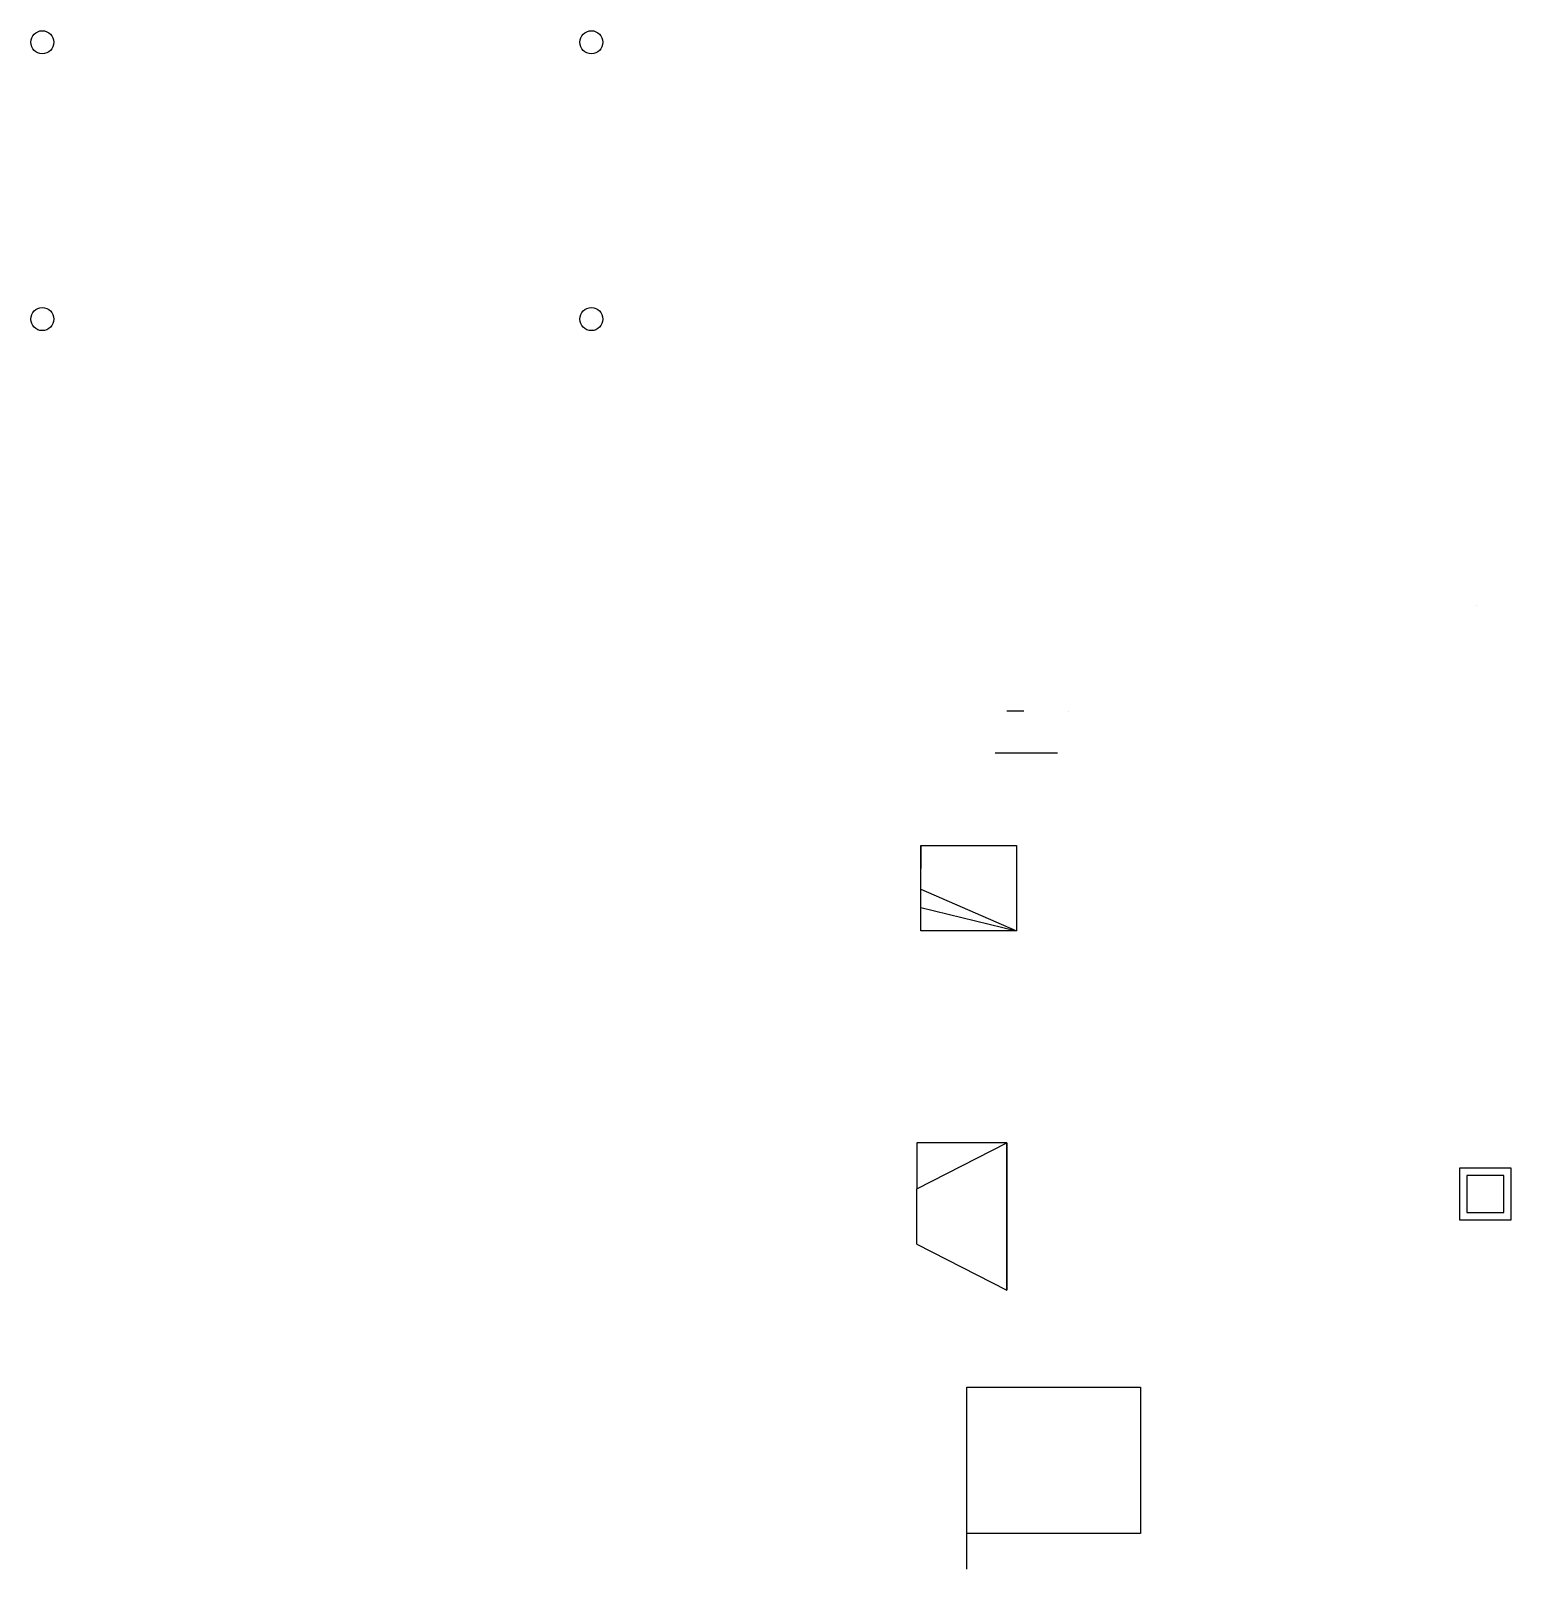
# Model space of a CAD drawing. Header units: inches. Extents: x 51 to 372, y -1 to 333.
import ezdxf

# ---------------------------------------------------------------- set-up
doc = ezdxf.new("R2010")
doc.units = ezdxf.units.IN
doc.header["$MEASUREMENT"] = 0

msp = doc.modelspace()

# ---------------------------------------------------------------- linework, layer by layer
at = {"extrusion": (-1, 0, 0)}
for p in [(364.53, 208.22, 22), (364.53, 208.22, 2.5), (364.53, 208.22, 2.5), (364.53, 208.22, 2.5)]:
    msp.add_line(p, (364.53, 208.22, 2.5), dxfattribs=at)
for p, q in [((364.53, 208.22, 2.5), (364.53, 208.22, 2.5)), ((266.53, 185.22, 2.5), (262.78, 185.22, 2.5)), ((244.18, 137.67), (244.18, 156.17)), ((244.18, 156.17), (264.88, 156.17)), ((244.18, 156.17), (244.18, 151.17)), ((264.88, 156.17), (264.88, 137.67)), ((244.18, 142.67), (244.18, 146.67)), ((244.18, 146.67), (264.88, 137.67)), ((244.18, 137.67), (244.18, 142.67)), ((244.18, 142.67), (264.88, 137.67)), ((264.88, 137.67), (244.18, 137.67)), ((262.78, 91.71), (243.28, 91.71)), ((243.28, 91.71), (243.28, 81.71)), ((243.28, 81.71), (262.78, 91.71)), ((262.78, 59.71), (262.78, 91.71)), ((262.78, 91.71), (262.78, 59.71)), ((372.13, 86.17), (360.93, 86.17)), ((360.93, 86.17), (360.93, 74.97)), ((370.53, 84.57), (362.53, 84.57)), ((362.53, 84.57), (362.53, 76.57)), ((370.53, 76.57), (370.53, 84.57)), ((372.13, 74.97), (372.13, 86.17)), ((243.28, 69.71), (243.28, 81.71)), ((360.93, 74.97), (372.13, 74.97)), ((362.53, 76.57), (370.53, 76.57)), ((243.28, 69.71), (262.78, 59.71)), ((254.16, -0.75), (254.16, 38.68)), ((254.16, 38.68), (291.8, 38.68)), ((291.8, 38.68), (291.8, 6.97)), ((291.8, 6.97), (254.16, 6.97))]:
    msp.add_line(p, q)
at = {"extrusion": (0, 1, -6.12323e-17)}
msp.add_line((276.28, 185.22, 23.2), (276.28, 185.22, 2.5), dxfattribs=at)
at = {"extrusion": (1, 0, 0)}
msp.add_line((260.28, 176.22, 28.5), (273.78, 176.22, 28.5), dxfattribs=at)
for centre in [(53.76, 330.25, 2.5), (172.76, 330.25, 2.5), (53.76, 270.25, 2.5), (172.76, 270.25, 2.5)]:
    msp.add_circle(centre, 2.5)

doc.saveas('drawing.dxf')
